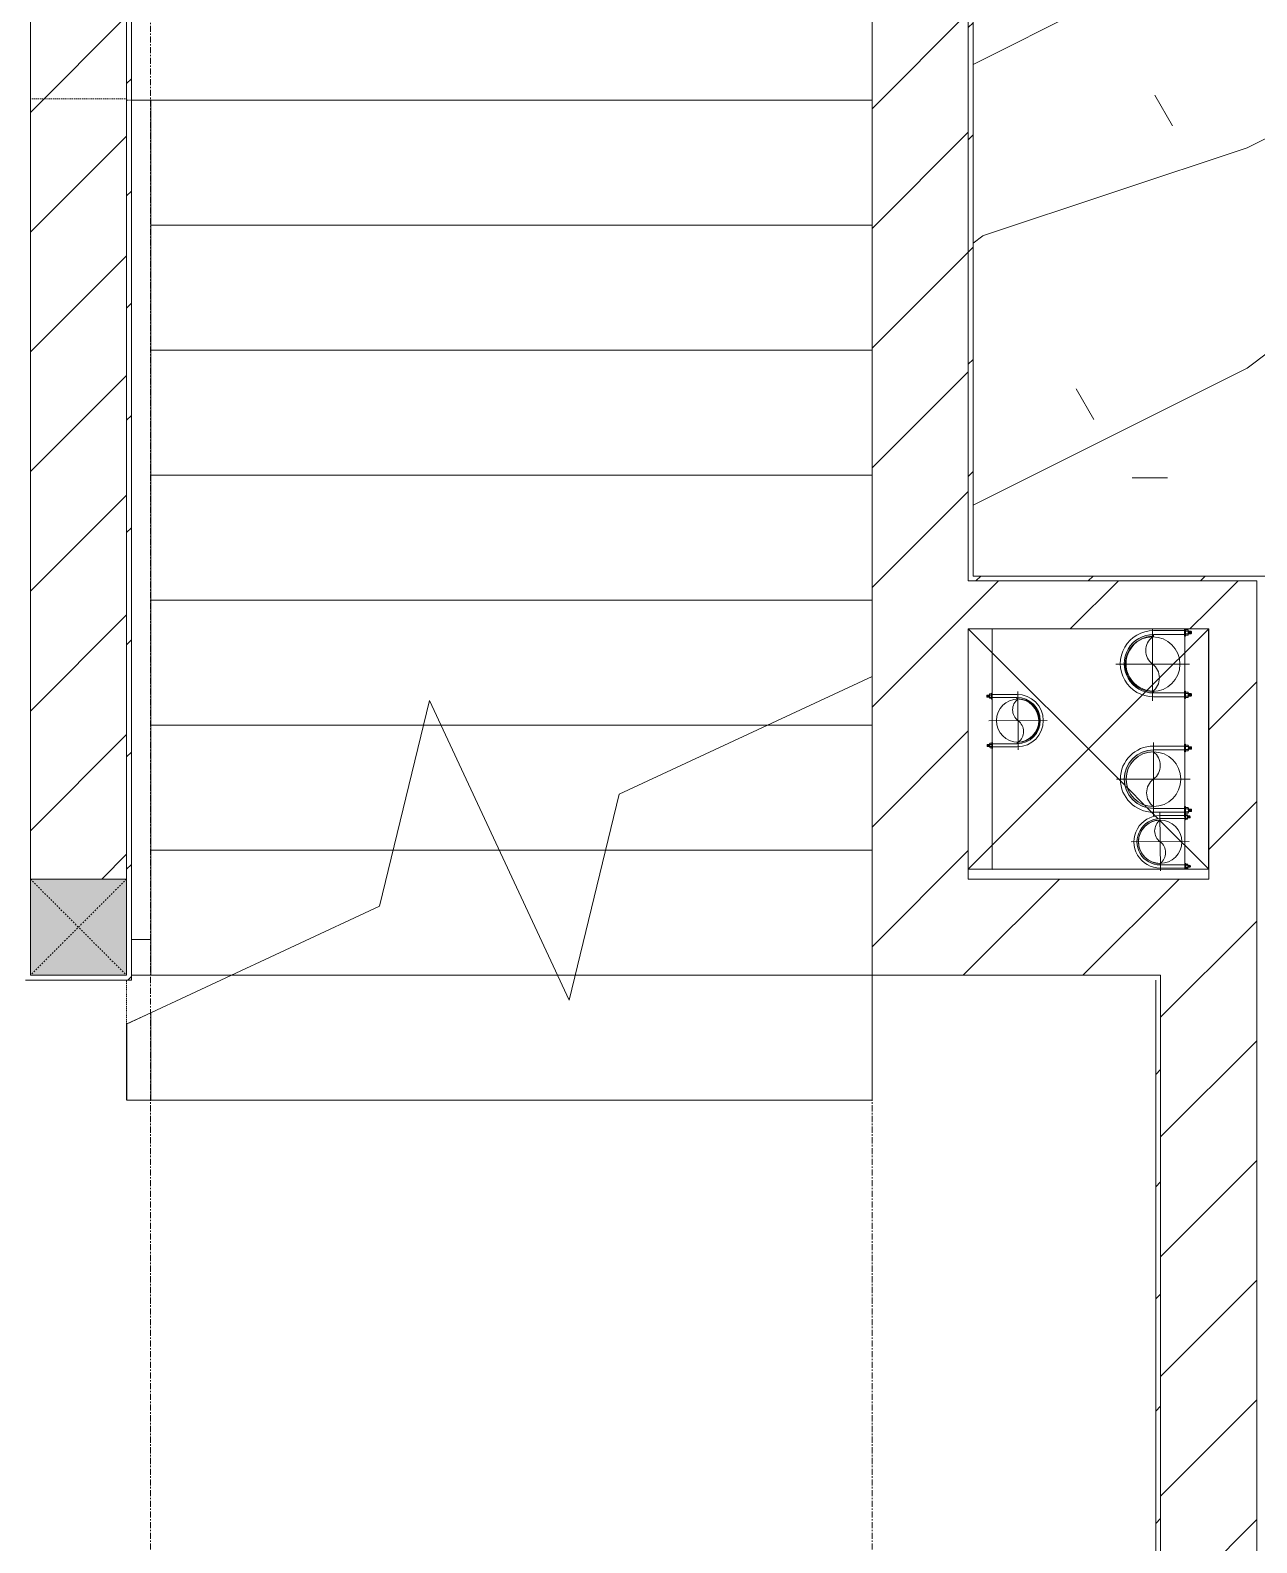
# Model space of a CAD drawing. Header units: millimetres. Extents: x 5357 to 259384, y -16348 to 109893.
# Drawn here: x 44202 to 46753, y 73337 to 76482 of the extents above; entities that cross this region are included whole.
import ezdxf

# ---------------------------------------------------------------- set-up
doc = ezdxf.new("R2010")
doc.units = ezdxf.units.MM
for name, pattern in [('Dash', [6, 3, -3]), ('Grid Line', [22.225, 12.7, -3.175, 3.175, -3.175]), ('IMPORT-CENTER _3_', [10.16, 6.35, -1.27, 1.27, -1.27]), ('Overhead', [3.96875, 2.38125, -1.5875])]:
    doc.linetypes.add(name, pattern=pattern)
for name, color, linetype, lineweight in [('0-1', 7, 'Continuous', 5), ('0-2', 53, 'Continuous', 9), ('A-FLOR', 192, 'Continuous', 9), ('A-FLOR-1', 53, 'Continuous', 9), ('A-FLOR-HRAL', 11, 'Continuous', 9), ('A-FLOR-PATT-1', 10, 'Continuous', 9), ('A-WALL', 113, 'Continuous', 9), ('A-WALL-3', 113, 'Continuous', 18), ('A-WALL-PATT', 111, 'Continuous', 9), ('A-WALL-PATT-2', 53, 'Continuous', 9), ('G-IMPT', 8, 'Continuous', 9), ('G-IMPT-2', 8, 'IMPORT-CENTER _3_', 9), ('I-WALL-1', 9, 'Continuous', 18), ('I-WALL-3', 2, 'Continuous', 18), ('M-EQPM', 50, 'Continuous', 9), ('S-COLS', 52, 'Continuous', 9), ('S-COLS-1', 253, 'Continuous', 5), ('S-COLS-5', 52, 'Continuous', 18), ('S-COLS-6', 52, 'Dash', 9), ('S-COLS-HDLN', 52, 'Dash', 9), ('S-GRID-1', 1, 'Grid Line', 9), ('S-STRS', 31, 'Continuous', 9), ('S-STRS-MBND', 31, 'Overhead', 9), ('S-STRS-MBND-1', 31, 'Continuous', 9)]:
    doc.layers.add(name, color=color, linetype=linetype, lineweight=lineweight)
pattern_1 = [(45, (0, 0), (-116.67262, 116.67262), [])]
pattern_2 = [(45, (0, 0), (-124.4508, 124.4508), [])]

# ---------------------------------------------------------------- blocks, each defined once
blk = doc.blocks.new('NCV_TKTC_KET CAU_rvt-1-TKCS_MB CẢNH QUAN CÂY XANH')
at = {"layer": 'A-FLOR-1'}
for p, q in [((44453, 76336.9), (45952.6, 76336.9)), ((46152.6, 74737.4), (46152.6, 75237.4)), ((46652.6, 74737.4), (46152.6, 74737.4))]:
    blk.add_line(p, q, dxfattribs=at)
blk = doc.blocks.new('NCV_TKTC_TANG 1_rvt-1-TKCS_MB CẢNH QUAN CÂY XANH')
at = {"layer": 'A-FLOR-PATT-1'}
h = blk.add_hatch(dxfattribs=at)
h.set_pattern_fill('FP_7', color=256, style=0, pattern_type=2)
h.set_pattern_definition([(0, (0, 0), (1788.16, 447.04), [73.762, -1267.358, 73.762, -1267.358, -7152.64]), (0, (0, 0), (1788.16, 447.04), [-2682.24, 73.762, -2608.478, 73.762, -1267.358, -3129.28]), (0, (0, 0), (1788.16, 447.04), [-6705.6, 73.762, -820.318, 73.762, -2161.438]), (120, (670.56, 223.5), (-1281.228, 1325.072), [73.762, -1267.358, 73.762, -8419.998]), (120, (670.56, 223.5), (-1281.228, 1325.072), [-1414.882, -1267.358, 73.762, -2608.478, -4470.4]), (120, (670.56, 223.5), (-1281.228, 1325.072), [-5364.48, 73.762, -1267.358, 73.762, -3055.518]), (120, (670.56, 223.5), (-1281.228, 1325.072), [-6779.362, -820.318, 73.762, -2161.438]), (240, (894.1, 1117.6), (-506.932, -1772.112), [73.762, -1267.358, 73.762, -8419.998]), (240, (894.1, 1117.6), (-506.932, -1772.112), [-1414.882, -1267.358, 73.762, -2608.478, -4470.4]), (240, (894.1, 1117.6), (-506.932, -1772.112), [-5364.48, 73.762, -1267.358, 73.762, -3055.518]), (240, (894.1, 1117.6), (-506.932, -1772.112), [-6779.362, -820.318, 73.762, -2161.438])])
h.paths.add_polyline_path([(47612.6, 75336.9), (47652.6, 75336.9), (47652.6, 75346.9), (47752.6, 75346.9), (47753.9, 75592), (49352.6, 75592), (49352.6, 75346.9), (50442.6, 75346.9), (50442.6, 75437), (50452.6, 75437), (50452.6, 76337), (50442.6, 76337), (50442.6, 78026.9), (49742.5, 78026.9), (49742.5, 77576.6), (49292.5, 77576.6), (49290.6, 76073.8), (49288.7, 76059.3), (49277.6, 76032.5), (49259.9, 76009.5), (49236.9, 75991.8), (49210.1, 75980.7), (49181.4, 75976.9), (47752.6, 75977.1), (47722.3, 75981.9), (47698.4, 75991.8), (47675.4, 76009.5), (47657.7, 76032.5), (47646.6, 76059.3), (47642.8, 76088), (47642.8, 77576.6), (47192.8, 77576.6), (47192.8, 78026.9), (46712.6, 78026.9), (46712.6, 76526.9), (46162.6, 76526.9), (46162.6, 75346.9), (46852.6, 75346.9), (46852.6, 75336.9), (47602.6, 75336.9)])
h = blk.add_hatch(dxfattribs=at)
h.set_pattern_fill('FP_4', color=256, style=0, pattern_type=2)
h.set_pattern_definition([(216.87, (366.52, 916.3), (2748.89673, 1832.6049), [458.15, -4123.35]), (206.565, (916.3, 641.4), (-916.3012, -916.2996), [1024.455, -1024.455]), (198.435, (916.3, 183.26), (-1832.5985, -916.30195), [579.52, -2318.076])])
h.paths.add_polyline_path([(47612.6, 75336.9), (47652.6, 75336.9), (47652.6, 75346.9), (47752.6, 75346.9), (47753.9, 75592), (49352.6, 75592), (49352.6, 75346.9), (50442.6, 75346.9), (50442.6, 75437), (50452.6, 75437), (50452.6, 76337), (50442.6, 76337), (50442.6, 78026.9), (49742.5, 78026.9), (49742.5, 77576.6), (49292.5, 77576.6), (49290.6, 76073.8), (49288.7, 76059.3), (49277.6, 76032.5), (49259.9, 76009.5), (49236.9, 75991.8), (49210.1, 75980.7), (49181.4, 75976.9), (47752.6, 75977.1), (47722.3, 75981.9), (47698.4, 75991.8), (47675.4, 76009.5), (47657.7, 76032.5), (47646.6, 76059.3), (47642.8, 76088), (47642.8, 77576.6), (47192.8, 77576.6), (47192.8, 78026.9), (46712.6, 78026.9), (46712.6, 76526.9), (46162.6, 76526.9), (46162.6, 75346.9), (46852.6, 75346.9), (46852.6, 75336.9), (47602.6, 75336.9)])
at = {"layer": 'A-WALL-PATT-2'}
h = blk.add_hatch(dxfattribs=at)
h.set_pattern_fill('FP_10', color=256, style=0, pattern_type=2)
h.set_pattern_definition(pattern_1)
h.paths.add_polyline_path([(46162.6, 75346.9), (46162.6, 77936.9), (46152.6, 77936.9), (46152.6, 75346.9)])
h = blk.add_hatch(dxfattribs=at)
h.set_pattern_fill('FP_10', color=256, style=0, pattern_type=2)
h.set_pattern_definition(pattern_1)
h.paths.add_polyline_path([(46152.6, 75336.9), (46852.6, 75336.9), (46852.6, 75346.9), (46152.6, 75346.9)])
h.paths.add_polyline_path([(47652.6, 75336.9), (50452.6, 75336.9), (50452.6, 75346.9), (47652.6, 75346.9)])
at = {"layer": 'I-WALL-1'}
for p, q in [((46152.6, 77936.9), (46152.6, 75346.9)), ((46162.6, 75346.9), (46162.6, 77926.9)), ((46152.6, 75346.9), (46152.6, 75336.9)), ((46152.6, 75336.9), (46752.6, 75336.9)), ((46852.6, 75346.9), (46162.6, 75346.9))]:
    blk.add_line(p, q, dxfattribs=at)
blk = doc.blocks.new('Top Rail Type - Top Rail_Internal_-1529855-TKCS_MB CẢNH QUAN CÂY XANH')
at = {"layer": 'A-FLOR-HRAL'}
for p, q in [((44412.6, 76336.9), (44453, 76336.9)), ((44453, 76336.9), (44453, 74591.5)), ((44412.6, 74591.5), (44453, 74591.5)), ((44453, 74591.5), (44453, 74516.9))]:
    blk.add_line(p, q, dxfattribs=at)
blk = doc.blocks.new('Top Rail Type - Top Rail_Internal_-V190-TKCS_MB CẢNH QUAN CÂY XANH')
at = {"layer": 'A-FLOR-HRAL'}
for p, q in [((44412.6, 76336.9), (44453, 76336.9)), ((44453, 74591.5), (44453, 76336.9)), ((44453, 74516.9), (44453, 74591.5))]:
    blk.add_line(p, q, dxfattribs=at)
blk = doc.blocks.new('Top Rail Type - Top Rail_Internal_-1747916-TKCS_MB CẢNH QUAN CÂY XANH')
at = {"layer": 'A-FLOR-HRAL'}
for p, q in [((44453, 74439), (44403, 74415.7)), ((44403, 74256.9), (44403, 74415.7)), ((44453, 74256.9), (44453, 74439)), ((44403, 74256.9), (44453, 74256.9))]:
    blk.add_line(p, q, dxfattribs=at)
blk = doc.blocks.new('TKTC_XREF_251221_MB TANG 1 - TKTC_XREF_260130_MB TANG 1_dwg_CUM U_DN100-4202115-TKCS_MB CẢNH QUAN CÂY XANH')
at = {"layer": 'G-IMPT'}
blk.add_hatch(color=256, dxfattribs=at).paths.add_polyline_path([(0, -61), (0, -57), (14.8, -55.1), (28.5, -49.4), (40.3, -40.3), (49.4, -28.5), (55.1, -14.8), (57, 0), (55.1, 14.8), (49.4, 28.5), (40.3, 40.3), (28.5, 49.4), (14.8, 55.1), (0, 57), (0, 61), (15.8, 58.9), (36.8, 48), (43.1, 43.1), (52.8, 30.5), (58.9, 15.8), (61, 0), (58.9, -15.8), (52.8, -30.5), (43.1, -43.1), (30.5, -52.8), (15.8, -58.9)])
for p, q in [((-79.1, 66.6), (-79.1, 63.4)), ((-76.6, 66.6), (-76.6, 63.4)), ((-74.6, 66.6), (-74.6, 63.4)), ((-72.7, 69.3), (-72.7, 60.7)), ((-66.9, 67.9), (-71.7, 67.9)), ((-66.9, 62.1), (-71.7, 62.1)), ((-65, 69), (0, 69)), ((-79.1, -63.4), (-79.1, -66.6)), ((-76.6, -63.4), (-76.6, -66.6)), ((-74.6, -63.4), (-74.6, -66.6)), ((-72.7, -60.7), (-72.7, -69.3)), ((-66.9, -62.1), (-71.7, -62.1)), ((-66.9, -67.9), (-71.7, -67.9)), ((-65, -69), (0, -69))]:
    blk.add_line(p, q, dxfattribs=at)
at = {"layer": 'G-IMPT', "flags": 128}
for points in [[(-72.7, 67.6), (-78.1, 67.6), (-78.1, 62.4), (-72.7, 62.4)], [(-71.7, 59.2), (-66.9, 59.2), (-66.9, 70.8), (-71.7, 70.8)], [(-66.9, 70.8), (-66.9, 72.7), (-65, 72.7), (-65, 57.3), (-66.9, 57.3), (-66.9, 59.2)], [(-65, 61), (0, 61), (0, 57)], [(-72.7, -62.4), (-78.1, -62.4), (-78.1, -67.6), (-72.7, -67.6)], [(-71.7, -70.8), (-66.9, -70.8), (-66.9, -59.2), (-71.7, -59.2)], [(-66.9, -59.2), (-66.9, -57.3), (-65, -57.3), (-65, -72.7), (-66.9, -72.7), (-66.9, -70.8)], [(-65, -61), (0, -61), (0, -57)]]:
    blk.add_lwpolyline(points, dxfattribs=at)
at = {"layer": 'G-IMPT'}
for centre, radius, start, end in [((-78.1, 66.6), 0.96, 90, 180), ((-78.1, 63.4), 0.96, 180, 270), ((-71.1, 69.3), 1.56, 112.6199, 247.3801), ((-67.9, 65), 4.8, 143.1301, 216.8699), ((-71.1, 60.7), 1.56, 112.6199, 247.3801), ((0, 0), 69, 270, 90), ((0, 0), 61, 270, 90), ((0, 0), 57, 270, 90), ((-78.1, -63.4), 0.96, 90, 180), ((-78.1, -66.6), 0.96, 180, 270), ((-71.1, -60.7), 1.56, 112.6199, 247.3801), ((-67.9, -65), 4.8, 143.1301, 216.8699), ((-71.1, -69.3), 1.56, 112.6199, 247.3801)]:
    blk.add_arc(centre, radius, start, end, dxfattribs=at)
blk = doc.blocks.new('TKTC_XREF_251221_MB TANG 1 - TKTC_XREF_260130_MB TANG 1_dwg_$cc-4202117-TKCS_MB CẢNH QUAN CÂY XANH')
at = {"layer": 'G-IMPT'}
blk.add_circle((0, 0), 0.5, dxfattribs=at)
for centre, radius, start, end in [((0, 0), 0.5, 90, 270), ((0.188, 0.25), 0.313, 126.8699, 233.1301), ((-0.188, -0.25), 0.313, 306.8699, 53.1301)]:
    blk.add_arc(centre, radius, start, end, dxfattribs=at)
at = {"layer": 'G-IMPT-2'}
for p, q in [((0, -0.673), (0, 0.673)), ((-0.673, 0), (0.673, 0))]:
    blk.add_line(p, q, dxfattribs=at)
blk = doc.blocks.new('TKTC_XREF_251221_MB TANG 1 - TKTC_XREF_260130_MB TANG 1_dwg_$cc-V299-TKCS_MB CẢNH QUAN CÂY XANH')
at = {"layer": 'G-IMPT'}
blk.add_circle((0, 0), 0.5, dxfattribs=at)
for centre, radius, start, end in [((0, 0), 0.5, 90, 270), ((0.188, 0.25), 0.313, 126.8699, 233.1301), ((-0.188, -0.25), 0.313, 306.8699, 53.1301)]:
    blk.add_arc(centre, radius, start, end, dxfattribs=at)
at = {"layer": 'G-IMPT-2'}
for p, q in [((0, -0.673), (0, 0.647)), ((-0.673, 0), (0.673, 0))]:
    blk.add_line(p, q, dxfattribs=at)
blk = doc.blocks.new('TKTC_XREF_251221_MB TANG 1 - TKTC_XREF_260130_MB TANG 1_dwg_$cc-4202118-TKCS_MB CẢNH QUAN CÂY XANH')
at = {"layer": 'G-IMPT'}
blk.add_circle((0, 0), 0.5, dxfattribs=at)
for centre, radius, start, end in [((0, 0), 0.5, 90, 270), ((0.188, 0.25), 0.313, 126.8699, 233.1301), ((-0.188, -0.25), 0.313, 306.8699, 53.1301)]:
    blk.add_arc(centre, radius, start, end, dxfattribs=at)
at = {"layer": 'G-IMPT-2'}
for p, q in [((0, -0.673), (0, 0.673)), ((-0.673, 0), (0.673, 0))]:
    blk.add_line(p, q, dxfattribs=at)
blk = doc.blocks.new('TKTC_XREF_251221_MB TANG 1 - TKTC_XREF_260130_MB TANG 1_dwg_$cc-4202122-TKCS_MB CẢNH QUAN CÂY XANH')
at = {"layer": 'G-IMPT'}
blk.add_circle((0, 0), 0.5, dxfattribs=at)
for centre, radius, start, end in [((0, 0), 0.5, 90, 270), ((0.188, 0.25), 0.313, 126.8699, 233.1301), ((-0.188, -0.25), 0.313, 306.8699, 53.1301)]:
    blk.add_arc(centre, radius, start, end, dxfattribs=at)
at = {"layer": 'G-IMPT-2'}
for p, q in [((0, -0.673), (0, 0.673)), ((-0.673, 0), (0.673, 0))]:
    blk.add_line(p, q, dxfattribs=at)
blk = doc.blocks.new('TKTC_XREF_251221_MB TANG 1 - TKTC_XREF_260130_MB TANG 1_dwg_CUM U_DN100-4202112-TKCS_MB CẢNH QUAN CÂY XANH')
at = {"layer": 'G-IMPT'}
blk.add_hatch(color=256, dxfattribs=at).paths.add_polyline_path([(0, 61), (0, 57), (14.8, 55.1), (28.5, 49.4), (40.3, 40.3), (49.4, 28.5), (55.1, 14.8), (57, 0), (55.1, -14.8), (49.4, -28.5), (40.3, -40.3), (28.5, -49.4), (14.8, -55.1), (0, -57), (0, -61), (15.8, -58.9), (30.5, -52.8), (43.1, -43.1), (52.8, -30.5), (58.9, -15.8), (61, 0), (58.9, 15.8), (52.8, 30.5), (43.1, 43.1), (30.5, 52.8), (15.8, 58.9)])
for p, q in [((-79.1, 66.6), (-79.1, 63.4)), ((-76.6, 66.6), (-76.6, 63.4)), ((-74.6, 66.6), (-74.6, 63.4)), ((-72.7, 69.3), (-72.7, 60.7)), ((-66.9, 67.9), (-71.7, 67.9)), ((-65, 69), (0, 69)), ((-66.9, 62.1), (-71.7, 62.1)), ((-72.7, -60.7), (-72.7, -69.3)), ((-66.9, -62.1), (-71.7, -62.1)), ((-79.1, -63.4), (-79.1, -66.6)), ((-76.6, -63.4), (-76.6, -66.6)), ((-74.6, -63.4), (-74.6, -66.6)), ((-66.9, -67.9), (-71.7, -67.9)), ((-65, -69), (0, -69))]:
    blk.add_line(p, q, dxfattribs=at)
at = {"layer": 'G-IMPT', "flags": 128}
for points in [[(-72.7, 67.6), (-78.1, 67.6), (-78.1, 62.4), (-72.7, 62.4)], [(-71.7, 59.2), (-66.9, 59.2), (-66.9, 70.8), (-71.7, 70.8)], [(-66.9, 70.8), (-66.9, 72.7), (-65, 72.7), (-65, 57.3), (-66.9, 57.3), (-66.9, 59.2)], [(-65, 61), (0, 61), (0, 57)], [(-72.7, -62.4), (-78.1, -62.4), (-78.1, -67.6), (-72.7, -67.6)], [(-71.7, -70.8), (-66.9, -70.8), (-66.9, -59.2), (-71.7, -59.2)], [(-66.9, -59.2), (-66.9, -57.3), (-65, -57.3), (-65, -72.7), (-66.9, -72.7), (-66.9, -70.8)], [(-65, -61), (0, -61), (0, -57)]]:
    blk.add_lwpolyline(points, dxfattribs=at)
at = {"layer": 'G-IMPT'}
for centre, radius, start, end in [((-78.1, 66.6), 0.96, 90, 180), ((-78.1, 63.4), 0.96, 180, 270), ((-71.1, 69.3), 1.56, 112.6199, 247.3801), ((-67.9, 65), 4.8, 143.1301, 216.8699), ((0, 0), 69, 270, 90), ((-71.1, 60.7), 1.56, 112.6199, 247.3801), ((0, 0), 61, 270, 90), ((0, 0), 57, 270, 90), ((-78.1, -63.4), 0.96, 90, 180), ((-71.1, -60.7), 1.56, 112.6199, 247.3801), ((-67.9, -65), 4.8, 143.1301, 216.8699), ((-78.1, -66.6), 0.96, 180, 270), ((-71.1, -69.3), 1.56, 112.6199, 247.3801)]:
    blk.add_arc(centre, radius, start, end, dxfattribs=at)
blk = doc.blocks.new('TKTC_XREF_251221_MB TANG 1 - TKTC_XREF_260130_MB TANG 1_dwg-4202109-TKCS_MB CẢNH QUAN CÂY XANH')
at = {"layer": 'G-IMPT', "flags": 128}
for points in [[(-156999.1, -326109.3), (-156949.1, -326109.7), (-156949.1, -326609.5), (-156998.9, -326609.2), (-156998.9, -326109.3)], [(-156549.2, -326109.3), (-156499.2, -326109.7), (-156499.2, -326609.5), (-156548.9, -326609.2), (-156548.9, -326109.3)]]:
    blk.add_lwpolyline(points, dxfattribs=at)
for name, p, xscale, yscale, zscale, rotation in [('TKTC_XREF_251221_MB TANG 1 - TKTC_XREF_260130_MB TANG 1_dwg_$cc-V299-TKCS_MB CẢNH QUAN CÂY XANH', (-156615.8, -326182.8), 113.7150000000092, 113.7150000000092, 113.7150000000092, 359.9990086636432), ('TKTC_XREF_251221_MB TANG 1 - TKTC_XREF_260130_MB TANG 1_dwg_CUM U_DN100-4202112-TKCS_MB CẢNH QUAN CÂY XANH', (-156614, -326181.8), 0.9975000000000005, 0.9975000000000005, 0.9975000000000005, 180.000991338195), ('TKTC_XREF_251221_MB TANG 1 - TKTC_XREF_260130_MB TANG 1_dwg_$cc-4202118-TKCS_MB CẢNH QUAN CÂY XANH', (-156895.4, -326300.2), 90.00000000005119, 90.00000000005119, 90.00000000005119, 180.3740267799373), ('TKTC_XREF_251221_MB TANG 1 - TKTC_XREF_260130_MB TANG 1_dwg_CUM U_DN100-4202112-TKCS_MB CẢNH QUAN CÂY XANH', (-156613.9, -326421.9), 0.9974999999999965, 0.9974999999999965, 0.9974999999999965, 180.0009913385626), ('TKTC_XREF_251221_MB TANG 1 - TKTC_XREF_260130_MB TANG 1_dwg_$cc-4202117-TKCS_MB CẢNH QUAN CÂY XANH', (-156600, -326552.1), 90.00000000005119, 90.00000000005119, 90.00000000005119, 0.3740267799372842)]:
    blk.add_blockref(name, p, dxfattribs=dict(xscale=xscale, yscale=yscale, zscale=zscale, rotation=rotation))
at = {"extrusion": (0, 0, -1)}
for name, p, xscale, yscale, zscale, rotation in [('TKTC_XREF_251221_MB TANG 1 - TKTC_XREF_260130_MB TANG 1_dwg_CUM U_DN100-4202115-TKCS_MB CẢNH QUAN CÂY XANH', (156897.4, -326300.2), 0.7894736842105242, 0.7894736842105242, -0.7894736842105242, 179.6259732184666), ('TKTC_XREF_251221_MB TANG 1 - TKTC_XREF_260130_MB TANG 1_dwg_$cc-4202122-TKCS_MB CẢNH QUAN CÂY XANH', (156613.9, -326421.9), 113.7150000000092, 113.7150000000092, -113.7150000000092, 179.9990086636432), ('TKTC_XREF_251221_MB TANG 1 - TKTC_XREF_260130_MB TANG 1_dwg_CUM U_DN100-4202115-TKCS_MB CẢNH QUAN CÂY XANH', (156600, -326552.2), 0.7894736842105242, 0.7894736842105242, -0.7894736842105242, 359.6259732184666)]:
    blk.add_blockref(name, p, dxfattribs=dict(at, xscale=xscale, yscale=yscale, zscale=zscale, rotation=rotation))
blk = doc.blocks.new('TKTC_XREF_251221_MB TANG 1 - TKTC_XREF_251221_MB TANG 1-2038492-TKCS_MB CẢNH QUAN CÂY XANH')
blk.add_blockref('TKTC_XREF_251221_MB TANG 1 - TKTC_XREF_260130_MB TANG 1_dwg-4202109-TKCS_MB CẢNH QUAN CÂY XANH', (169499.1, 384109.7))
blk = doc.blocks.new('G1_SOF - BO TRU - 200x200-3050151-TKCS_MB CẢNH QUAN CÂY XANH')
at = {"layer": 'S-COLS-HDLN'}
for p, q in [((-100, 100), (100, -100)), ((100, 100), (-100, -100))]:
    blk.add_line(p, q, dxfattribs=at)

msp = doc.modelspace()

# ---------------------------------------------------------------- hatches: boundary and pattern name
at = {"layer": 'A-WALL-PATT'}
h = msp.add_hatch(dxfattribs=at)
h.set_pattern_fill('FP_1', color=256, style=0, pattern_type=2)
h.set_pattern_definition(pattern_2)
h.paths.add_polyline_path([(44402.6, 74716.9), (44402.6, 78036.9), (44202.6, 78036.9), (44202.6, 74716.9)])
h = msp.add_hatch(dxfattribs=at)
h.set_pattern_fill('FP_41', color=256, style=0, pattern_type=2)
h.set_pattern_definition(pattern_1)
h.paths.add_polyline_path([(44402.6, 74506.9), (44412.6, 74506.9), (44412.6, 78026.9), (44402.6, 78026.9), (44402.6, 74516.9)])
h = msp.add_hatch(dxfattribs=at)
h.set_pattern_fill('FP_1', color=256, style=0, pattern_type=2)
h.set_pattern_definition(pattern_2)
h.paths.add_polyline_path([(46152.6, 74516.9), (46152.6, 77936.9), (45952.6, 77936.9), (45952.6, 74516.9)])
h = msp.add_hatch(dxfattribs=at)
h.set_pattern_fill('FP_1', color=256, style=0, pattern_type=2)
h.set_pattern_definition(pattern_2)
h.paths.add_polyline_path([(46511.9, 75237.4), (46652.6, 75237.4), (46652.6, 75337.4), (46152.6, 75337.4), (46152.6, 75237.4)])
h = msp.add_hatch(dxfattribs=at)
h.set_pattern_fill('FP_1', color=256, style=0, pattern_type=2)
h.set_pattern_definition(pattern_2)
h.paths.add_polyline_path([(46652.6, 74516.9), (46752.6, 74516.9), (46752.6, 75337.4), (46652.6, 75337.4), (46652.6, 74716.9)])
h = msp.add_hatch(dxfattribs=at)
h.set_pattern_fill('FP_1', color=256, style=0, pattern_type=2)
h.set_pattern_definition(pattern_2)
h.paths.add_polyline_path([(46652.6, 74516.9), (46652.6, 74716.9), (46152.6, 74716.9), (46152.6, 74516.9), (46552.6, 74516.9)])
h = msp.add_hatch(dxfattribs=at)
h.set_pattern_fill('FP_41', color=256, style=0, pattern_type=2)
h.set_pattern_definition(pattern_1)
h.paths.add_polyline_path([(46552.6, 72796.9), (46552.6, 74506.9), (46542.6, 74506.9), (46542.6, 72796.9)])
h = msp.add_hatch(dxfattribs=at)
h.set_pattern_fill('FP_1', color=256, style=0, pattern_type=2)
h.set_pattern_definition(pattern_2)
h.paths.add_polyline_path([(46552.6, 70036.9), (46752.6, 70036.9), (46752.6, 70195.3), (46552.6, 70195.3)])
h.paths.add_polyline_path([(46712.6, 71285.3), (46752.6, 71285.3), (46752.6, 71511.9), (46552.6, 71511.9), (46552.6, 71285.3)])
h.paths.add_polyline_path([(46552.6, 71711.9), (46752.6, 71711.9), (46752.6, 74516.9), (46552.6, 74516.9), (46552.6, 71926.9)])
at = {"layer": 'S-COLS-1'}
msp.add_hatch(color=256, dxfattribs=at).paths.add_polyline_path([(44202.6, 74516.9), (44402.6, 74516.9), (44402.6, 74716.9), (44202.6, 74716.9)])

# ---------------------------------------------------------------- linework, layer by layer
at = {"layer": '0-2'}
for p, q in [((46152.6, 75237.4), (46478.7, 74911.3)), ((46652.6, 75237.4), (46524.9, 75109.6)), ((46521.4, 75106.2), (46152.6, 74737.4)), ((46524.9, 75109.6), (46522.2, 75106.9)), ((46480.6, 74909.4), (46484.9, 74905.1)), ((46484.9, 74905.1), (46518.1, 74871.8)), ((46519.7, 74870.3), (46522.4, 74867.5)), ((46524.3, 74865.6), (46547.8, 74842.2)), ((46550.3, 74839.6), (46652.6, 74737.4))]:
    msp.add_line(p, q, dxfattribs=at)
at = {"layer": 'A-FLOR'}
for p, q in [((44620, 74516.9), (44412.6, 74516.9)), ((45335.4, 74516.9), (45298.8, 74516.9))]:
    msp.add_line(p, q, dxfattribs=at)
at = {"layer": 'A-WALL'}
for p, q in [((44202.6, 74716.9), (44402.6, 74716.9)), ((46152.6, 74516.9), (46552.6, 74516.9)), ((46552.6, 72786.9), (46552.6, 74516.9))]:
    msp.add_line(p, q, dxfattribs=at)
at = {"layer": 'A-WALL-3'}
for p, q in [((44202.6, 78036.9), (44202.6, 74716.9)), ((45952.6, 77936.9), (45952.6, 75138.3)), ((46152.6, 75337.4), (46152.6, 77936.9)), ((46752.6, 75337.4), (46152.6, 75337.4)), ((46752.6, 74516.9), (46752.6, 75337.4)), ((46152.6, 74716.9), (46152.6, 75237.4)), ((46152.6, 75237.4), (46652.6, 75237.4)), ((46652.6, 75237.4), (46652.6, 74716.9)), ((45952.6, 75036.9), (45952.6, 74516.9)), ((46652.6, 74716.9), (46152.6, 74716.9)), ((45952.6, 74516.9), (46152.6, 74516.9)), ((46752.6, 71711.9), (46752.6, 74516.9))]:
    msp.add_line(p, q, dxfattribs=at)
at = {"layer": 'I-WALL-3'}
for p, q in [((44402.6, 78026.9), (44402.6, 74516.9)), ((44412.6, 74506.9), (44412.6, 78026.9)), ((44192.6, 74506.9), (44412.6, 74506.9)), ((44402.6, 74516.9), (44202.6, 74516.9)), ((46542.6, 74506.9), (46542.6, 72796.9))]:
    msp.add_line(p, q, dxfattribs=at)
at = {"layer": 'S-COLS'}
msp.add_line((44402.6, 74716.9), (44202.6, 74716.9), dxfattribs=at)
at = {"layer": 'S-COLS-5'}
for p, q in [((44202.6, 74716.9), (44202.6, 74516.9)), ((44402.6, 74516.9), (44402.6, 74716.9)), ((44202.6, 74516.9), (44402.6, 74516.9))]:
    msp.add_line(p, q, dxfattribs=at)
at = {"layer": 'S-GRID-1'}
for p, q in [((44452.6, 20960.6), (44452.6, 80482.7)), ((45952.6, 20960.6), (45952.6, 80482.7))]:
    msp.add_line(p, q, dxfattribs=at)
at = {"layer": 'S-STRS'}
for p, q in [((44453, 76336.9), (45952.6, 76336.9)), ((44453, 76076.9), (45952.6, 76076.9)), ((44453, 75816.9), (45952.6, 75816.9)), ((44453, 75556.9), (45952.6, 75556.9)), ((44453, 75296.9), (45952.6, 75296.9)), ((45952.6, 75036.9), (45952.6, 75138.3)), ((44453, 75036.9), (45019.8, 75036.9)), ((45019.8, 75036.9), (45056.3, 75036.9)), ((45056.3, 75036.9), (45735.1, 75036.9)), ((45735.1, 75036.9), (45952.6, 75036.9)), ((44453, 74776.9), (44956.6, 74776.9)), ((44956.6, 74776.9), (45177.6, 74776.9)), ((45177.6, 74776.9), (45398.6, 74776.9)), ((45398.6, 74776.9), (45952.6, 74776.9)), ((44620, 74516.9), (45298.8, 74516.9)), ((45335.4, 74516.9), (45952.6, 74516.9)), ((45952.6, 74256.9), (45952.6, 74516.9)), ((44402.6, 74256.9), (44402.6, 74415.5)), ((44453, 74256.9), (45952.6, 74256.9))]:
    msp.add_line(p, q, dxfattribs=at)
at = {"layer": 'S-STRS-MBND'}
for p, q in [((45952.6, 76336.9), (45952.6, 78036.9)), ((44202.2, 76339), (44402.6, 76339)), ((44402.6, 76339), (44402.6, 76336.9)), ((44402.6, 76336.9), (45952.6, 76336.9)), ((44402.6, 74960.5), (44402.6, 76336.9)), ((45952.6, 75138.3), (45952.6, 76336.9)), ((44402.6, 74415.5), (44402.6, 74506.9))]:
    msp.add_line(p, q, dxfattribs=at)
at = {"layer": 'S-STRS-MBND-1'}
for p, q in [((45952.6, 75138.3), (45426.8, 74893.2)), ((45032.3, 75088.5), (44928.3, 74660.7)), ((45322.8, 74465.4), (45032.3, 75088.5)), ((45426.8, 74893.2), (45322.8, 74465.4)), ((44928.3, 74660.7), (44402.6, 74415.5))]:
    msp.add_line(p, q, dxfattribs=at)

# ---------------------------------------------------------------- block references
at = {"layer": '0-1'}
for name in ['NCV_TKTC_KET CAU_rvt-1-TKCS_MB CẢNH QUAN CÂY XANH', 'NCV_TKTC_TANG 1_rvt-1-TKCS_MB CẢNH QUAN CÂY XANH']:
    msp.add_blockref(name, (0, 0), dxfattribs=at)
at = {"layer": 'A-FLOR-HRAL'}
for name in ['Top Rail Type - Top Rail_Internal_-1529855-TKCS_MB CẢNH QUAN CÂY XANH', 'Top Rail Type - Top Rail_Internal_-V190-TKCS_MB CẢNH QUAN CÂY XANH', 'Top Rail Type - Top Rail_Internal_-1747916-TKCS_MB CẢNH QUAN CÂY XANH']:
    msp.add_blockref(name, (0, 0), dxfattribs=at)
at = {"layer": 'M-EQPM'}
msp.add_blockref('TKTC_XREF_251221_MB TANG 1 - TKTC_XREF_251221_MB TANG 1-2038492-TKCS_MB CẢNH QUAN CÂY XANH', (33652.6, 17236.9), dxfattribs=at)
at = {"layer": 'S-COLS-6'}
msp.add_blockref('G1_SOF - BO TRU - 200x200-3050151-TKCS_MB CẢNH QUAN CÂY XANH', (44302.6, 74616.9), dxfattribs=at)

doc.saveas('drawing.dxf')
